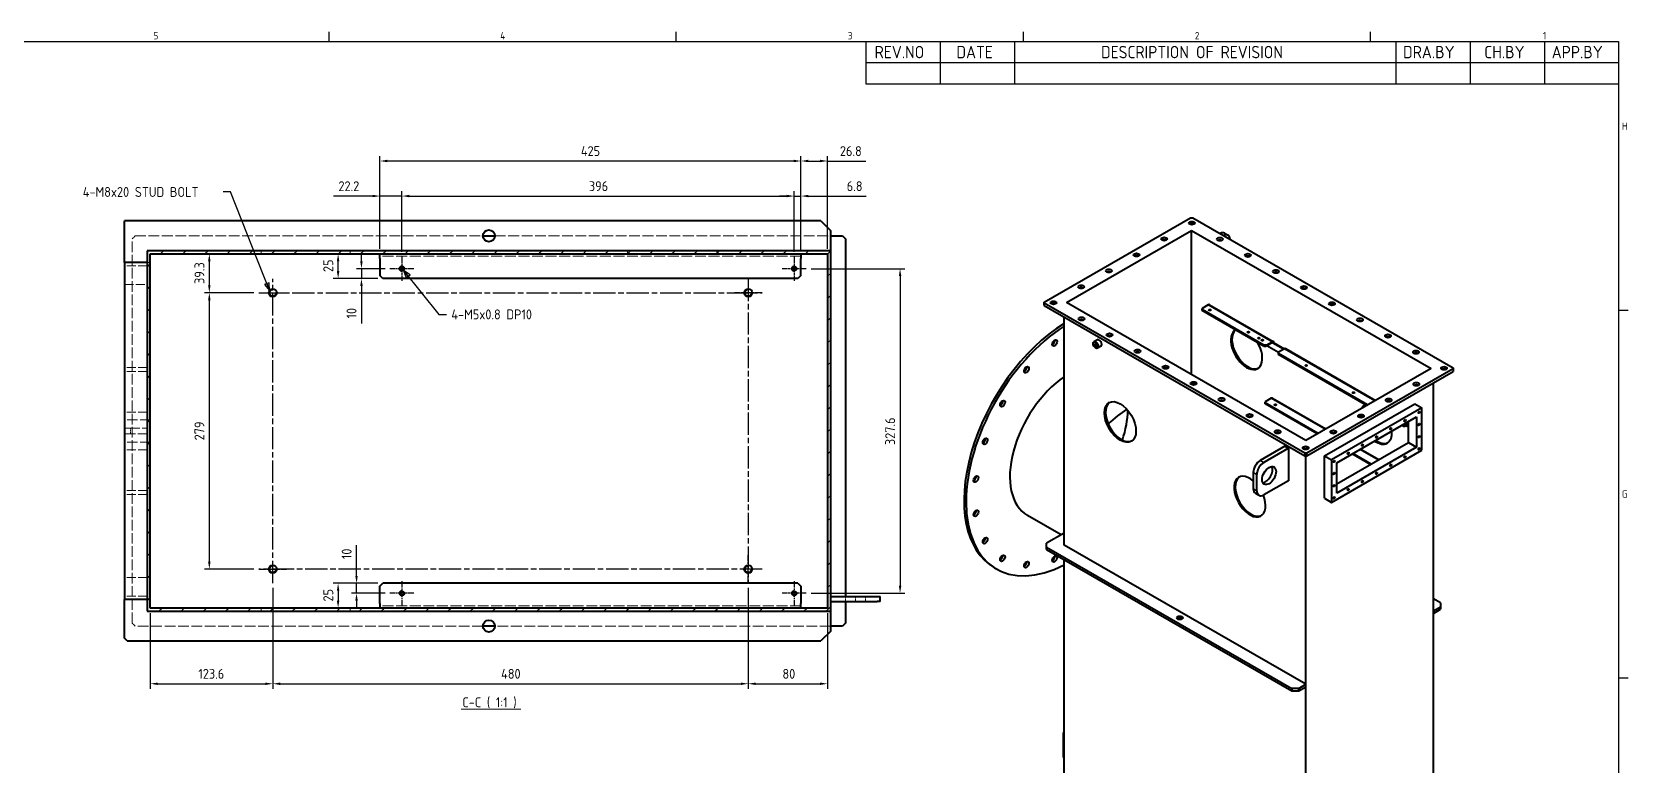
# Model space of a CAD drawing. Header units: millimetres. Extents: x 0 to 4205, y 0 to 2970.
# Drawn here: x 2503 to 4115, y 2139 to 2880 of the extents above; entities that cross this region are included whole.
import ezdxf

# ---------------------------------------------------------------- set-up
doc = ezdxf.new("R2010")
doc.units = ezdxf.units.MM
doc.header["$LTSCALE"] = 5
doc.linetypes.add('CHAIN', pattern=[0.3543, 0.2362, -0.0295, 0.0591, -0.0295])
doc.linetypes.add('DASHED', pattern=[0.2067, 0.1654, -0.0413])
doc.layers.get('0').update_dxf_attribs({"color": 3, "lineweight": 25})
for name, color, linetype, lineweight in [('가려진 것(ISO)', 2, 'DASHED', 18), ('가시적인 것(ISO)', 3, 'Continuous', 40), ('가시적인 좁은 것(ISO)', 3, 'Continuous', 35), ('경계(ISO)', 7, 'Continuous', 25), ('기호(ISO)', 5, 'Continuous', 25), ('중심 표식(ISO)', 1, 'Continuous', 25), ('중심선(ISO)', 1, 'Continuous', 25), ('치수(ISO)', 2, 'Continuous', 25), ('해치(ISO)', 7, 'Continuous', 18)]:
    doc.layers.add(name, color=color, linetype=linetype, lineweight=lineweight)
doc.styles.add('ISO Proportiona M2B', font='isocp.shx')
doc.styles.add('문자 텍스트_PSTEK_POSCO', font='isocp.shx')
doc.styles.add('치수 텍스트_PSTEK_POSCO', font='isocp.shx')
doc.styles.add('텍스트 스타일520', font='isocp.shx')
doc.dimstyles.new('치수_PSTEK_POSCO', dxfattribs={"dimscale": 5, "dimtxt": 2, "dimasz": 1.5, "dimexe": 1, "dimexo": 1, "dimgap": 1, "dimtad": 1, "dimrnd": 1e-08, "dimdsep": 46, "dimtxsty": '치수 텍스트_PSTEK_POSCO', "dimcen": 0.09, "dimdle": 10, "dimclrd": 7, "dimclre": 7, "dimclrt": 2, "dimadec": 1, "dimazin": 2, "dimtfac": 1, "dimtmove": 0, "dimatfit": 3, "dimldrblk": 'Filled-2', "dimfxl": 0, "dimtolj": 1, "dimlwd": -1, "dimlwe": -1, "dimarcsym": 0})
doc.dimstyles.new('치수_PSTEK_POSCO$7', dxfattribs={"dimscale": 5, "dimtxt": 2, "dimasz": 1.5, "dimexe": 1, "dimexo": 1, "dimgap": 1, "dimtad": 1, "dimrnd": 1e-08, "dimdsep": 46, "dimtxsty": '치수 텍스트_PSTEK_POSCO', "dimcen": 0.09, "dimdle": 10, "dimclrd": 7, "dimclre": 7, "dimclrt": 2, "dimadec": 1, "dimazin": 2, "dimtfac": 1, "dimtmove": 0, "dimatfit": 3, "dimldrblk": 'Filled-2', "dimfxl": 0, "dimtolj": 1, "dimlwd": -1, "dimlwe": -1, "dimarcsym": 0})

# ---------------------------------------------------------------- blocks, each defined once
blk = doc.blocks.new('경계 Default Border')
at = {"layer": '경계(ISO)'}
for p, q in [((560.67, 574), (560.67, 575.9)), ((630.75, 574), (630.75, 575.9)), ((700.83, 574), (700.83, 575.9)), ((770.92, 574), (770.92, 575.9)), ((821, 519.75), (822.9, 519.75)), ((821, 445.5), (822.9, 445.5))]:
    blk.add_line(p, q, dxfattribs=at)
at = {"layer": '경계(ISO)', "flags": 128}
blk.add_lwpolyline([(20, 20), (20, 574), (821, 574), (821, 20), (20, 20)], dxfattribs=at)
at = {"layer": '경계(ISO)', "color": 2, "char_height": 1.5, "attachment_point": 7, "style": '문자 텍스트_PSTEK_POSCO'}
for s, insert in [('5', (525.2, 574.39)), ('4', (595.2, 574.4)), ('3', (665.38, 574.39)), ('2', (735.44, 574.39)), ('1', (805.7, 574.4)), ('H', (821.64, 556.12)), ('G', (821.64, 481.86))]:
    blk.add_mtext(s, dxfattribs=dict(at, insert=insert))
blk = doc.blocks.new('리비전 내역')
at = {"layer": '기호(ISO)'}
for p, q in [((669, 574), (821, 574)), ((669, 574), (669, 569.72)), ((684, 574), (684, 569.72)), ((699, 574), (699, 569.72)), ((776, 574), (776, 569.72)), ((791, 574), (791, 569.72)), ((806, 574), (806, 569.72)), ((821, 574), (821, 569.72)), ((669, 569.72), (821, 569.72)), ((669, 569.72), (669, 565.44)), ((684, 569.72), (684, 565.44)), ((699, 569.72), (699, 565.44)), ((776, 569.72), (776, 565.44)), ((791, 569.72), (791, 565.44)), ((806, 569.72), (806, 565.44)), ((821, 569.72), (821, 565.44)), ((669, 565.44), (821, 565.44))]:
    blk.add_line(p, q, dxfattribs=at)
at = {"layer": '기호(ISO)', "color": 2, "char_height": 2.5, "attachment_point": 7, "style": 'ISO Proportiona M2B'}
for s, insert in [('REV.NO', (670.79, 570.58)), ('DATE', (687.31, 570.58)), ('DESCRIPTION OF REVISION', (716.51, 570.58)), ('DRA.BY', (777.48, 570.58)), ('CH.BY', (793.86, 570.58)), ('APP.BY', (807.48, 570.58))]:
    blk.add_mtext(s, dxfattribs=dict(at, insert=insert))
blk = doc.blocks.new('*D69')
at = {"layer": 'Defpoints', "color": 0, "transparency": 16777216}
for p in [(2682.4, 2616.2), (2732.4, 2616.2), (2732.4, 2337.2)]:
    blk.add_point(p, dxfattribs=at)
at = {"layer": '치수(ISO)', "color": 7, "transparency": 16777216}
for p, q in [((2727.4, 2616.2), (2677.4, 2616.2)), ((2682.4, 2344.7), (2682.4, 2608.7)), ((2727.4, 2337.2), (2677.4, 2337.2))]:
    blk.add_line(p, q, dxfattribs=at)
for points in [[(2681.1, 2608.7), (2683.6, 2608.7), (2682.4, 2616.2)], [(2681.1, 2344.7), (2683.6, 2344.7), (2682.4, 2337.2)]]:
    blk.add_solid(points, dxfattribs=at)
at = {"layer": '치수(ISO)', "color": 2, "transparency": 16777216, "insert": (2672.4, 2467.2), "char_height": 10, "attachment_point": 4, "rotation": 90, "style": '치수 텍스트_PSTEK_POSCO'}
blk.add_mtext('\\A1;279', dxfattribs=at)
blk = doc.blocks.new('Filled-2')
at = {"color": 0}
for p, q in [((0, 0), (-1, 0.33)), ((-1, 0.33), (-1, -0.33)), ((-1, 0), (0, 0)), ((-1, -0.33), (0, 0))]:
    blk.add_line(p, q, dxfattribs=at)
at = {"color": 0, "flags": 128}
blk.add_lwpolyline([(-1, -0.33), (0, 0), (-1, 0.33), (-1, -0.33)], dxfattribs=at)
at = {"color": 0}
blk.add_solid([(-1, -0.33), (0, 0), (-1, 0.33), (-1, -0.33)], dxfattribs=at)
blk = doc.blocks.new('*D70')
at = {"layer": 'Defpoints', "color": 0, "transparency": 16777216}
for p in [(2622.8, 2655.5), (2682.4, 2655.5), (2732.4, 2616.2)]:
    blk.add_point(p, dxfattribs=at)
at = {"layer": '치수(ISO)', "color": 7, "transparency": 16777216}
for p, q in [((2682.4, 2623.7), (2682.4, 2648)), ((2727.4, 2616.2), (2677.4, 2616.2))]:
    blk.add_line(p, q, dxfattribs=at)
for points in [[(2681.1, 2648), (2683.6, 2648), (2682.4, 2655.5)], [(2681.1, 2623.7), (2683.6, 2623.7), (2682.4, 2616.2)]]:
    blk.add_solid(points, dxfattribs=at)
at = {"layer": '치수(ISO)', "color": 2, "transparency": 16777216, "insert": (2672.4, 2625.1), "char_height": 10, "attachment_point": 4, "rotation": 90, "style": '치수 텍스트_PSTEK_POSCO'}
blk.add_mtext('\\A1;39.3', dxfattribs=at)
blk = doc.blocks.new('*D71')
at = {"layer": 'Defpoints', "color": 0, "transparency": 16777216}
for p in [(2746.4, 2323.2), (2622.8, 2297.9), (2746.4, 2221.5)]:
    blk.add_point(p, dxfattribs=at)
at = {"layer": '치수(ISO)', "color": 7, "transparency": 16777216}
for p, q in [((2746.4, 2318.2), (2746.4, 2216.5)), ((2622.8, 2292.9), (2622.8, 2216.5)), ((2630.3, 2221.5), (2738.9, 2221.5))]:
    blk.add_line(p, q, dxfattribs=at)
for points in [[(2630.3, 2222.7), (2630.3, 2220.2), (2622.8, 2221.5)], [(2738.9, 2222.7), (2738.9, 2220.2), (2746.4, 2221.5)]]:
    blk.add_solid(points, dxfattribs=at)
at = {"layer": '치수(ISO)', "color": 2, "transparency": 16777216, "insert": (2671.3, 2231.5), "char_height": 10, "attachment_point": 4, "style": '치수 텍스트_PSTEK_POSCO'}
blk.add_mtext('\\A1;123.6', dxfattribs=at)
blk = doc.blocks.new('*D72')
at = {"layer": 'Defpoints', "color": 0, "transparency": 16777216}
for p in [(2746.4, 2323.2), (3226.4, 2323.2), (3226.4, 2221.5)]:
    blk.add_point(p, dxfattribs=at)
at = {"layer": '치수(ISO)', "color": 7, "transparency": 16777216}
for p, q in [((2746.4, 2318.2), (2746.4, 2216.5)), ((3226.4, 2318.2), (3226.4, 2216.5)), ((2753.9, 2221.5), (3218.9, 2221.5))]:
    blk.add_line(p, q, dxfattribs=at)
for points in [[(2753.9, 2222.7), (2753.9, 2220.2), (2746.4, 2221.5)], [(3218.9, 2222.7), (3218.9, 2220.2), (3226.4, 2221.5)]]:
    blk.add_solid(points, dxfattribs=at)
at = {"layer": '치수(ISO)', "color": 2, "transparency": 16777216, "insert": (2976.9, 2231.5), "char_height": 10, "attachment_point": 4, "style": '치수 텍스트_PSTEK_POSCO'}
blk.add_mtext('\\A1;480', dxfattribs=at)
blk = doc.blocks.new('*D73')
at = {"layer": 'Defpoints', "color": 0, "transparency": 16777216}
for p in [(3226.4, 2323.2), (3306.4, 2297.9), (3306.4, 2221.5)]:
    blk.add_point(p, dxfattribs=at)
at = {"layer": '치수(ISO)', "color": 7, "transparency": 16777216}
for p, q in [((3226.4, 2318.2), (3226.4, 2216.5)), ((3306.4, 2292.9), (3306.4, 2216.5)), ((3233.9, 2221.5), (3298.9, 2221.5))]:
    blk.add_line(p, q, dxfattribs=at)
for points in [[(3233.9, 2222.7), (3233.9, 2220.2), (3226.4, 2221.5)], [(3298.9, 2222.7), (3298.9, 2220.2), (3306.4, 2221.5)]]:
    blk.add_solid(points, dxfattribs=at)
at = {"layer": '치수(ISO)', "color": 2, "transparency": 16777216, "insert": (3260.9, 2231.5), "char_height": 10, "attachment_point": 4, "style": '치수 텍스트_PSTEK_POSCO'}
blk.add_mtext('\\A1;80', dxfattribs=at)
blk = doc.blocks.new('*D87')
at = {"layer": 'Defpoints', "color": 0, "transparency": 16777216}
for p in [(3272.8, 2713.8), (2876.8, 2652.5), (3272.8, 2652.5)]:
    blk.add_point(p, dxfattribs=at)
at = {"layer": '치수(ISO)', "color": 7, "transparency": 16777216}
for p, q in [((2876.8, 2657.5), (2876.8, 2718.8)), ((2884.3, 2713.8), (3265.3, 2713.8)), ((3272.8, 2657.5), (3272.8, 2718.8))]:
    blk.add_line(p, q, dxfattribs=at)
for points in [[(2884.3, 2715.1), (2884.3, 2712.6), (2876.8, 2713.8)], [(3265.3, 2715.1), (3265.3, 2712.6), (3272.8, 2713.8)]]:
    blk.add_solid(points, dxfattribs=at)
at = {"layer": '치수(ISO)', "color": 2, "transparency": 16777216, "insert": (3065.5, 2723.8), "char_height": 10, "attachment_point": 4, "style": '치수 텍스트_PSTEK_POSCO'}
blk.add_mtext('\\A1;396', dxfattribs=at)
blk = doc.blocks.new('*D88')
at = {"layer": 'Defpoints', "color": 0, "transparency": 16777216}
for p in [(3279.6, 2713.8), (3272.8, 2652.5), (3279.6, 2653.2)]:
    blk.add_point(p, dxfattribs=at)
at = {"layer": '치수(ISO)', "color": 7, "transparency": 16777216}
for p, q in [((3265.3, 2713.8), (3257.8, 2713.8)), ((3272.8, 2657.5), (3272.8, 2718.8)), ((3272.8, 2713.8), (3279.6, 2713.8)), ((3279.6, 2658.2), (3279.6, 2718.8)), ((3287.1, 2713.8), (3345.4, 2713.8))]:
    blk.add_line(p, q, dxfattribs=at)
for points in [[(3265.3, 2715.1), (3265.3, 2712.6), (3272.8, 2713.8)], [(3287.1, 2715.1), (3287.1, 2712.6), (3279.6, 2713.8)]]:
    blk.add_solid(points, dxfattribs=at)
at = {"layer": '치수(ISO)', "color": 2, "transparency": 16777216, "insert": (3325.8, 2723.8), "char_height": 10, "attachment_point": 4, "style": '치수 텍스트_PSTEK_POSCO'}
blk.add_mtext('\\A1;6.8', dxfattribs=at)
blk = doc.blocks.new('*D89')
at = {"layer": 'Defpoints', "color": 0, "transparency": 16777216}
for p in [(2854.6, 2749.2), (2854.6, 2655.5), (3279.6, 2655.5)]:
    blk.add_point(p, dxfattribs=at)
at = {"layer": '치수(ISO)', "color": 7, "transparency": 16777216}
for p, q in [((2854.6, 2660.5), (2854.6, 2754.2)), ((3272.1, 2749.2), (2862.1, 2749.2)), ((3279.6, 2660.5), (3279.6, 2754.2))]:
    blk.add_line(p, q, dxfattribs=at)
for points in [[(2862.1, 2750.5), (2862.1, 2748), (2854.6, 2749.2)], [(3272.1, 2750.5), (3272.1, 2748), (3279.6, 2749.2)]]:
    blk.add_solid(points, dxfattribs=at)
at = {"layer": '치수(ISO)', "color": 2, "transparency": 16777216, "insert": (3057.4, 2759.2), "char_height": 10, "attachment_point": 4, "style": '치수 텍스트_PSTEK_POSCO'}
blk.add_mtext('\\A1;425', dxfattribs=at)
blk = doc.blocks.new('*D90')
at = {"layer": 'Defpoints', "color": 0, "transparency": 16777216}
for p in [(3306.4, 2749.2), (3279.6, 2655.5), (3306.4, 2655.5)]:
    blk.add_point(p, dxfattribs=at)
at = {"layer": '치수(ISO)', "color": 7, "transparency": 16777216}
for p, q in [((3279.6, 2660.5), (3279.6, 2754.2)), ((3287.1, 2749.2), (3298.9, 2749.2)), ((3306.4, 2660.5), (3306.4, 2754.2)), ((3306.4, 2749.2), (3345.1, 2749.2))]:
    blk.add_line(p, q, dxfattribs=at)
for points in [[(3287.1, 2750.5), (3287.1, 2748), (3279.6, 2749.2)], [(3298.9, 2750.5), (3298.9, 2748), (3306.4, 2749.2)]]:
    blk.add_solid(points, dxfattribs=at)
at = {"layer": '치수(ISO)', "color": 2, "transparency": 16777216, "insert": (3318.9, 2759.2), "char_height": 10, "attachment_point": 4, "style": '치수 텍스트_PSTEK_POSCO'}
blk.add_mtext('\\A1;26.8', dxfattribs=at)
blk = doc.blocks.new('*D91')
at = {"layer": 'Defpoints', "color": 0, "transparency": 16777216}
for p in [(2812.4, 2655.5), (2812.4, 2655.5), (2857.6, 2630.5)]:
    blk.add_point(p, dxfattribs=at)
at = {"layer": '치수(ISO)', "color": 7, "transparency": 16777216}
for p, q in [((2812.4, 2638), (2812.4, 2648)), ((2852.6, 2630.5), (2807.4, 2630.5))]:
    blk.add_line(p, q, dxfattribs=at)
for points in [[(2811.1, 2648), (2813.6, 2648), (2812.4, 2655.5)], [(2811.1, 2638), (2813.6, 2638), (2812.4, 2630.5)]]:
    blk.add_solid(points, dxfattribs=at)
at = {"layer": '치수(ISO)', "color": 2, "transparency": 16777216, "insert": (2802.4, 2637.1), "char_height": 10, "attachment_point": 4, "rotation": 90, "style": '치수 텍스트_PSTEK_POSCO'}
blk.add_mtext('\\A1;25', dxfattribs=at)
blk = doc.blocks.new('*D92')
at = {"layer": 'Defpoints', "color": 0, "transparency": 16777216}
for p in [(2857.6, 2322.9), (2812.4, 2297.9), (2837.2, 2297.9)]:
    blk.add_point(p, dxfattribs=at)
at = {"layer": '치수(ISO)', "color": 7, "transparency": 16777216}
for p, q in [((2852.6, 2322.9), (2807.4, 2322.9)), ((2812.4, 2315.4), (2812.4, 2305.4))]:
    blk.add_line(p, q, dxfattribs=at)
for points in [[(2811.1, 2315.4), (2813.6, 2315.4), (2812.4, 2322.9)], [(2811.1, 2305.4), (2813.6, 2305.4), (2812.4, 2297.9)]]:
    blk.add_solid(points, dxfattribs=at)
at = {"layer": '치수(ISO)', "color": 2, "transparency": 16777216, "insert": (2802.4, 2304.5), "char_height": 10, "attachment_point": 4, "rotation": 90, "style": '치수 텍스트_PSTEK_POSCO'}
blk.add_mtext('\\A1;25', dxfattribs=at)
blk = doc.blocks.new('*D93')
at = {"layer": 'Defpoints', "color": 0, "transparency": 16777216}
for p in [(3284.9, 2640.5), (3284.9, 2312.9), (3379.6, 2312.9)]:
    blk.add_point(p, dxfattribs=at)
at = {"layer": '치수(ISO)', "color": 7, "transparency": 16777216}
for p, q in [((3289.9, 2640.5), (3384.6, 2640.5)), ((3379.6, 2633), (3379.6, 2320.4)), ((3289.9, 2312.9), (3384.6, 2312.9))]:
    blk.add_line(p, q, dxfattribs=at)
for points in [[(3378.4, 2633), (3380.9, 2633), (3379.6, 2640.5)], [(3378.4, 2320.4), (3380.9, 2320.4), (3379.6, 2312.9)]]:
    blk.add_solid(points, dxfattribs=at)
at = {"layer": '치수(ISO)', "color": 2, "transparency": 16777216, "insert": (3369.6, 2462.4), "char_height": 10, "attachment_point": 4, "rotation": 90, "style": '치수 텍스트_PSTEK_POSCO'}
blk.add_mtext('\\A1;327.6', dxfattribs=at)
blk = doc.blocks.new('*D94')
at = {"layer": 'Defpoints', "color": 0, "transparency": 16777216}
for p in [(2835.9, 2630.5), (2857.6, 2630.5), (2864.7, 2640.5)]:
    blk.add_point(p, dxfattribs=at)
at = {"layer": '치수(ISO)', "color": 7, "transparency": 16777216}
for p, q in [((2835.9, 2648), (2835.9, 2655.5)), ((2859.7, 2640.5), (2830.9, 2640.5)), ((2852.6, 2630.5), (2830.9, 2630.5)), ((2835.9, 2640.5), (2835.9, 2630.5)), ((2835.9, 2623), (2835.9, 2585.2))]:
    blk.add_line(p, q, dxfattribs=at)
for points in [[(2834.7, 2648), (2837.2, 2648), (2835.9, 2640.5)], [(2834.7, 2623), (2837.2, 2623), (2835.9, 2630.5)]]:
    blk.add_solid(points, dxfattribs=at)
at = {"layer": '치수(ISO)', "color": 2, "transparency": 16777216, "insert": (2825.9, 2590.2), "char_height": 10, "attachment_point": 4, "rotation": 90, "style": '치수 텍스트_PSTEK_POSCO'}
blk.add_mtext('\\A1;10', dxfattribs=at)
blk = doc.blocks.new('*D95')
at = {"layer": 'Defpoints', "color": 0, "transparency": 16777216}
for p in [(2831, 2322.9), (2857.6, 2322.9), (2864.7, 2312.9)]:
    blk.add_point(p, dxfattribs=at)
at = {"layer": '치수(ISO)', "color": 7, "transparency": 16777216}
for p, q in [((2831, 2330.4), (2831, 2361.3)), ((2852.6, 2322.9), (2826, 2322.9)), ((2831, 2312.9), (2831, 2322.9)), ((2859.7, 2312.9), (2826, 2312.9)), ((2831, 2305.4), (2831, 2297.9))]:
    blk.add_line(p, q, dxfattribs=at)
for points in [[(2829.7, 2330.4), (2832.2, 2330.4), (2831, 2322.9)], [(2829.7, 2305.4), (2832.2, 2305.4), (2831, 2312.9)]]:
    blk.add_solid(points, dxfattribs=at)
at = {"layer": '치수(ISO)', "color": 2, "transparency": 16777216, "insert": (2821, 2347.3), "char_height": 10, "attachment_point": 4, "rotation": 90, "style": '치수 텍스트_PSTEK_POSCO'}
blk.add_mtext('\\A1;10', dxfattribs=at)
blk = doc.blocks.new('*D195')
at = {"layer": 'Defpoints', "color": 0, "transparency": 16777216}
for p in [(2876.8, 2713.8), (2854.6, 2655.5), (2876.8, 2652.5)]:
    blk.add_point(p, dxfattribs=at)
at = {"layer": '치수(ISO)', "color": 7, "transparency": 16777216}
for p, q in [((2847.1, 2713.8), (2807.7, 2713.8)), ((2854.6, 2660.5), (2854.6, 2718.8)), ((2876.8, 2713.8), (2854.6, 2713.8)), ((2876.8, 2657.5), (2876.8, 2718.8)), ((2884.3, 2713.8), (2891.8, 2713.8))]:
    blk.add_line(p, q, dxfattribs=at)
for points in [[(2847.1, 2715.1), (2847.1, 2712.6), (2854.6, 2713.8)], [(2884.3, 2715.1), (2884.3, 2712.6), (2876.8, 2713.8)]]:
    blk.add_solid(points, dxfattribs=at)
at = {"layer": '치수(ISO)', "color": 2, "transparency": 16777216, "insert": (2812.7, 2723.8), "char_height": 10, "attachment_point": 4, "style": '치수 텍스트_PSTEK_POSCO'}
blk.add_mtext('\\A1;22.2', dxfattribs=at)

msp = doc.modelspace()

# ---------------------------------------------------------------- hatches: boundary and pattern name
at = {"layer": '해치(ISO)'}
h = msp.add_hatch(dxfattribs=at)
h.set_pattern_fill('ANSI31', color=256, scale=127, style=0)
h.set_pattern_definition([(45, (0, 0), (-11.22532, 11.22532), [])])
h.paths.add_polyline_path([(3309.5903, 2294.6628), (3309.5903, 2658.6628), (2619.5903, 2658.6628), (2619.5903, 2294.6628)])
h.paths.add_polyline_path([(3306.3903, 2297.8628), (2622.7903, 2297.8628), (2622.7903, 2655.4628), (3306.3903, 2655.4628)], flags=0)

# ---------------------------------------------------------------- linework, layer by layer
at = {"layer": '가려진 것(ISO)', "ltscale": 1.616089}
for p, q in [((2604.5903, 2670.6628), (2607.5903, 2673.6628)), ((2607.5903, 2279.6628), (2604.5903, 2282.6628))]:
    msp.add_line(p, q, dxfattribs=at)
at = {"layer": '가려진 것(ISO)', "ltscale": 12.945632}
msp.add_line((2604.5903, 2282.6628), (2604.5903, 2670.6628), dxfattribs=at)
at = {"layer": '가려진 것(ISO)', "ltscale": 13.062409}
for p, q in [((2607.5903, 2673.6628), (2958.5903, 2673.6628)), ((2958.5903, 2279.6628), (2607.5903, 2279.6628))]:
    msp.add_line(p, q, dxfattribs=at)
at = {"layer": '가려진 것(ISO)', "ltscale": 1.218906}
for p, q in [((2734.5903, 2658.6628), (2734.5903, 2655.4628)), ((2824.5903, 2658.6628), (2824.5903, 2655.4628)), ((3104.5903, 2658.6628), (3104.5903, 2655.4628)), ((3194.5903, 2658.6628), (3194.5903, 2655.4628)), ((2619.5903, 2646.6628), (2622.7903, 2646.6628)), ((2619.5903, 2306.6628), (2622.7903, 2306.6628)), ((2734.5903, 2297.8628), (2734.5903, 2294.6628)), ((2824.5903, 2297.8628), (2824.5903, 2294.6628)), ((3104.5903, 2297.8628), (3104.5903, 2294.6628)), ((3194.5903, 2297.8628), (3194.5903, 2294.6628))]:
    msp.add_line(p, q, dxfattribs=at)
at = {"layer": '가려진 것(ISO)', "ltscale": 13.120464}
for p, q in [((2970.5903, 2673.6628), (3309.5903, 2673.6628)), ((3309.5903, 2279.6628), (2970.5903, 2279.6628))]:
    msp.add_line(p, q, dxfattribs=at)
at = {"layer": '가려진 것(ISO)', "ltscale": 11.02}
for p, q in [((2619.5903, 2643.4628), (2596.812, 2643.4628)), ((2596.812, 2624.6628), (2619.5903, 2624.6628)), ((2619.5903, 2540.6628), (2596.812, 2540.6628)), ((2619.5903, 2536.6628), (2596.812, 2536.6628)), ((2619.5903, 2495.6628), (2596.812, 2495.6628)), ((2619.5903, 2457.6628), (2596.812, 2457.6628)), ((2619.5903, 2416.6628), (2596.812, 2416.6628)), ((2619.5903, 2412.6628), (2596.812, 2412.6628)), ((2619.5903, 2328.6628), (2596.812, 2328.6628)), ((2619.5903, 2309.8628), (2596.812, 2309.8628))]:
    msp.add_line(p, q, dxfattribs=at)
at = {"layer": '가려진 것(ISO)', "ltscale": 13.26529}
for p, q in [((3279.5903, 2653.1628), (2854.5903, 2653.1628)), ((3279.5903, 2300.1628), (2854.5903, 2300.1628))]:
    msp.add_line(p, q, dxfattribs=at)
at = {"layer": '가려진 것(ISO)', "ltscale": 12.568138}
for p, q in [((2622.7903, 2487.9783), (2596.812, 2487.9783)), ((2622.7903, 2465.3473), (2596.812, 2465.3473))]:
    msp.add_line(p, q, dxfattribs=at)
at = {"layer": '가려진 것(ISO)', "ltscale": 2.2672}
for p, q in [((2602.7639, 2479.6628), (2596.812, 2479.6628)), ((2596.812, 2473.6628), (2602.7639, 2473.6628))]:
    msp.add_line(p, q, dxfattribs=at)
at = {"layer": '가려진 것(ISO)', "ltscale": 11.512446}
for p, q in [((2602.7639, 2479.6628), (2619.5903, 2479.6628)), ((2619.5903, 2473.6628), (2602.7639, 2473.6628))]:
    msp.add_line(p, q, dxfattribs=at)
at = {"layer": '가려진 것(ISO)', "ltscale": 1.904597}
for p, q in [((3324.5903, 2309.6628), (3324.5903, 2304.6628)), ((3334.5903, 2309.6628), (3334.5903, 2304.6628)), ((3344.5903, 2309.6628), (3344.5903, 2304.6628))]:
    msp.add_line(p, q, dxfattribs=at)
at = {"layer": '가려진 것(ISO)', "ltscale": 2.285773}
msp.add_arc((2432.7903, 2476.6628), 170, 358.9888455, 1.0111545, dxfattribs=at)
at = {"layer": '가시적인 것(ISO)'}
for p, q in [((3525.1261, 2606.8525), (3672.9114, 2691.9564)), ((3672.9114, 2691.9564), (3675.0327, 2691.9564)), ((3675.0327, 2691.9564), (3938.0764, 2540.4796)), ((2596.812, 2646.6628), (2596.812, 2688.6628)), ((3299.5903, 2688.6628), (2596.812, 2688.6628)), ((3299.5903, 2688.6628), (3309.5903, 2678.6628)), ((3309.5903, 2658.6628), (3309.5903, 2678.6628)), ((3547.5414, 2606.2417), (3673.972, 2679.0483)), ((3673.972, 2533.4351), (3673.972, 2679.0483)), ((3673.972, 2679.0483), (3915.6611, 2539.8688)), ((3707.2466, 2676.2978), (3710.7822, 2674.2618)), ((3309.5903, 2658.6628), (2619.5903, 2658.6628)), ((2619.5903, 2658.6628), (2619.5903, 2294.6628)), ((2958.5903, 2673.6628), (2970.5903, 2673.6628)), ((3309.5903, 2673.6628), (3321.5903, 2673.6628)), ((3309.5903, 2294.6628), (3309.5903, 2658.6628)), ((3321.5903, 2673.6628), (3324.5903, 2670.6628)), ((3324.5903, 2670.6628), (3324.5903, 2309.6628)), ((2596.812, 2646.6628), (2596.812, 2306.6628)), ((2619.5903, 2646.6628), (2596.812, 2646.6628)), ((2622.7903, 2297.8628), (2622.7903, 2655.4628)), ((2622.7903, 2655.4628), (3306.3903, 2655.4628)), ((2854.5903, 2650.8628), (2854.5903, 2655.4628)), ((2854.5903, 2650.8628), (2854.5903, 2633.4628)), ((3279.5903, 2655.4628), (3279.5903, 2650.8628)), ((3279.5903, 2633.4628), (3279.5903, 2650.8628)), ((3306.3903, 2655.4628), (3306.3903, 2297.8628)), ((2857.5903, 2630.4628), (2854.5903, 2633.4628)), ((3276.5903, 2630.4628), (2857.5903, 2630.4628)), ((3279.5903, 2633.4628), (3276.5903, 2630.4628)), ((3525.1261, 2605.6309), (3525.1261, 2606.8525)), ((3525.1261, 2603.1783), (3525.1261, 2605.6309)), ((3788.1698, 2454.1541), (3525.1261, 2605.6309)), ((3525.1261, 2603.1783), (3788.1698, 2451.7014)), ((3789.2305, 2467.0622), (3547.5414, 2606.2417)), ((3690.6598, 2604.0011), (3684.5079, 2600.4585)), ((3684.5079, 2599.2369), (3684.5079, 2600.4585)), ((3684.5079, 2598.2967), (3684.5079, 2599.2369)), ((3746.9808, 2563.2611), (3684.5079, 2599.2369)), ((3746.9808, 2562.321), (3684.5079, 2598.2967)), ((3691.8075, 2604.1139), (3756.4017, 2566.9165)), ((3545.2786, 2361.3863), (3545.2786, 2591.5732)), ((3578.7626, 2568.6929), (3575.227, 2566.6569)), ((3582.5053, 2562.1935), (3578.9698, 2560.1576)), ((3749.1021, 2563.2611), (3746.9808, 2563.2611)), ((3746.9808, 2563.2611), (3746.9808, 2562.321)), ((3746.9808, 2562.321), (3749.1021, 2562.321)), ((3749.1021, 2563.2611), (3755.254, 2566.8037)), ((3755.254, 2565.8636), (3749.1021, 2562.321)), ((3749.1021, 2562.321), (3749.1021, 2563.2611)), ((3761.4765, 2555.9815), (3749.785, 2562.7142)), ((3756.0671, 2565.2282), (3756.8803, 2565.6964)), ((3756.0671, 2565.2282), (3756.0671, 2565.3917)), ((3766.6669, 2559.1242), (3756.0671, 2565.2282)), ((3756.8803, 2565.8599), (3756.8803, 2565.6964)), ((3756.8803, 2565.6964), (3767.4801, 2559.5924)), ((3767.6283, 2559.6778), (3761.4765, 2556.1352)), ((3761.4765, 2554.9136), (3761.4765, 2556.1352)), ((3761.4765, 2553.9734), (3761.4765, 2554.9136)), ((3851.6317, 2502.9967), (3761.4765, 2554.9136)), ((3850.8154, 2502.5266), (3761.4765, 2553.9734)), ((3768.7761, 2559.7906), (3859.516, 2507.537)), ((3915.6611, 2539.8688), (3789.2305, 2467.0622)), ((3938.0764, 2539.258), (3790.2911, 2454.1541)), ((3790.2911, 2451.7014), (3938.0764, 2536.8054)), ((3938.0764, 2540.4796), (3938.0764, 2539.258)), ((3938.0764, 2539.258), (3938.0764, 2536.8054)), ((3917.9239, 2028.6974), (3917.9239, 2525.2003)), ((3754.2994, 2509.7164), (3748.1476, 2506.1738)), ((3748.1476, 2504.9522), (3748.1476, 2506.1738)), ((3748.1476, 2504.012), (3748.1476, 2504.9522)), ((3801.5875, 2474.1782), (3748.1476, 2504.9522)), ((3800.7712, 2473.7081), (3748.1476, 2504.012)), ((3755.4472, 2509.8292), (3809.4718, 2478.7184)), ((3807.9688, 2451.6147), (3899.1856, 2504.1429)), ((3906.2566, 2500.071), (3815.0399, 2447.5427)), ((3899.1856, 2504.1429), (3906.2566, 2500.071)), ((3906.2566, 2457.1497), (3906.2566, 2500.071)), ((3820.3432, 2444.4651), (3900.9533, 2490.8854)), ((3887.4476, 2481.4315), (3885.992, 2482.2697)), ((3887.4476, 2482.3717), (3886.8083, 2482.7398)), ((3889.5689, 2482.3717), (3887.4476, 2482.3717)), ((3887.4476, 2482.3717), (3887.4476, 2481.4315)), ((3887.4476, 2481.4315), (3889.5689, 2481.4315)), ((3889.5689, 2482.3717), (3892.7509, 2484.2041)), ((3892.7509, 2483.2639), (3889.5689, 2481.4315)), ((3889.5689, 2481.4315), (3889.5689, 2482.3717)), ((3892.7509, 2480.3856), (3890.2518, 2481.8248)), ((3892.7509, 2464.9508), (3892.7509, 2486.1619)), ((3900.9533, 2490.8854), (3900.9533, 2460.2274)), ((3768.0173, 2461.2153), (3743.2685, 2446.9635)), ((3771.5528, 2459.1793), (3746.804, 2444.9275)), ((3768.0173, 2461.2153), (3771.5528, 2459.1793)), ((3771.5528, 2459.1793), (3771.5528, 2426.4775)), ((3790.2911, 2454.1541), (3788.1698, 2454.1541)), ((3788.1698, 2454.1541), (3788.1698, 2451.7014)), ((3788.1698, 2451.7014), (3790.2911, 2451.7014)), ((3789.2305, 2457.8248), (3789.2305, 2458.8214)), ((3789.2305, 1954.5878), (3789.2305, 2451.7014)), ((3790.2911, 2451.7014), (3790.2911, 2454.1541)), ((3807.9688, 2451.6147), (3815.0399, 2447.5427)), ((3807.9688, 2408.6934), (3807.9688, 2451.6147)), ((3815.0399, 2404.6215), (3906.2566, 2457.1497)), ((3820.3432, 2423.254), (3892.7509, 2464.9508)), ((3900.9533, 2460.2274), (3820.3432, 2413.8071)), ((3854.3646, 2442.8457), (3835.9478, 2453.4512)), ((3855.181, 2443.3158), (3836.7641, 2453.9213)), ((3844.6484, 2458.4616), (3863.0653, 2447.856)), ((3892.7509, 2464.9508), (3900.9533, 2460.2274)), ((3736.1974, 2434.716), (3736.1974, 2418.3651)), ((3815.0399, 2447.5427), (3815.0399, 2404.6215)), ((3820.3432, 2413.8071), (3820.3432, 2444.4651)), ((3739.733, 2416.3291), (3739.733, 2432.6801)), ((3771.5528, 2426.4775), (3746.804, 2412.2256)), ((3738.2782, 2413.7712), (3741.8137, 2411.7352)), ((3807.9688, 2408.6934), (3815.0399, 2404.6215)), ((3542.2478, 2371.8568), (3508.1642, 2391.4843)), ((3545.2786, 2373.6022), (3527.6009, 2363.4223)), ((3527.6009, 2359.3503), (3527.6009, 2363.4223)), ((3527.6009, 2356.8977), (3527.6009, 2359.3503)), ((3527.6009, 2359.3503), (3775.0883, 2216.8318)), ((3527.6009, 2356.8977), (3775.0883, 2214.3792)), ((3789.2305, 2220.9038), (3545.2786, 2361.3863)), ((3476.9747, 2337.3228), (3474.8533, 2338.5444)), ((3545.2786, 2095.0703), (3545.2786, 2346.7178)), ((2854.5903, 2319.8628), (2857.5903, 2322.8628)), ((3276.5903, 2322.8628), (2857.5903, 2322.8628)), ((3276.5903, 2322.8628), (3279.5903, 2319.8628)), ((2619.5903, 2306.6628), (2596.812, 2306.6628)), ((2596.812, 2267.4412), (2596.812, 2306.6628)), ((2854.5903, 2302.4628), (2854.5903, 2319.8628)), ((3279.5903, 2319.8628), (3279.5903, 2302.4628)), ((3309.5903, 2309.6628), (3356.5903, 2309.6628)), ((3309.5903, 2304.6628), (3356.5903, 2304.6628)), ((3324.5903, 2304.6628), (3324.5903, 2282.6628)), ((3356.5903, 2309.6628), (3359.5903, 2309.6628)), ((3359.5903, 2304.6628), (3356.5903, 2304.6628)), ((3359.5903, 2304.6628), (3359.5903, 2309.6628)), ((3924.995, 2303.1573), (3917.9239, 2307.2293)), ((2619.5903, 2294.6628), (3309.5903, 2294.6628)), ((3306.3903, 2297.8628), (2622.7903, 2297.8628)), ((2854.5903, 2302.4628), (2854.5903, 2297.8628)), ((3279.5903, 2297.8628), (3279.5903, 2302.4628)), ((3309.5903, 2274.6628), (3309.5903, 2294.6628)), ((3917.9239, 2295.0134), (3924.995, 2299.0854)), ((3917.9239, 2292.5608), (3924.995, 2296.6327)), ((3917.9239, 2292.5608), (3917.9239, 2295.0134)), ((3924.995, 2303.1573), (3924.995, 2299.0854)), ((3924.995, 2299.0854), (3924.995, 2296.6327)), ((2970.5903, 2279.6628), (2958.5903, 2279.6628)), ((3309.5903, 2274.6628), (3299.5903, 2264.6628)), ((3321.5903, 2279.6628), (3309.5903, 2279.6628)), ((3324.5903, 2282.6628), (3321.5903, 2279.6628)), ((2599.5903, 2264.6628), (2596.812, 2267.4412)), ((2599.5903, 2264.6628), (3299.5903, 2264.6628)), ((3782.1594, 2216.8318), (3775.0883, 2216.8318)), ((3775.0883, 2216.8318), (3775.0883, 2214.3792)), ((3775.0883, 2214.3792), (3782.1594, 2214.3792)), ((3782.1594, 2216.8318), (3789.2305, 2220.9038)), ((3782.1594, 2214.3792), (3789.2305, 2218.4512)), ((3782.1594, 2214.3792), (3782.1594, 2216.8318)), ((3789.2305, 2218.4512), (3789.2305, 2220.9038)), ((3544.5715, 2172.1408), (3545.2786, 2172.5511)), ((3544.5715, 2147.6144), (3544.5715, 2172.1408)), ((3545.2786, 2146.3896), (3544.5715, 2147.6144))]:
    msp.add_line(p, q, dxfattribs=at)
for centre, radius in [((2964.5903, 2673.6628), 6), ((2876.7903, 2640.4628), 2.067), ((3272.7903, 2640.4628), 2.067), ((2746.3903, 2616.1628), 4), ((3226.3903, 2616.1628), 4), ((2746.3903, 2337.1628), 4), ((3226.3903, 2337.1628), 4), ((2876.7903, 2312.8628), 2.067), ((3272.7903, 2312.8628), 2.067), ((2964.5903, 2279.6628), 6)]:
    msp.add_circle(centre, radius, dxfattribs=at)
for centre, major_axis, ratio in [((3674.1488, 2686.561), (-3, 0), 0.575861701), ((3646.2181, 2670.4768), (-3, 0), 0.575861701), ((3702.4331, 2670.2732), (-3, 0), 0.575861701), ((3618.2874, 2654.3926), (-3, 0), 0.575861701), ((3730.7174, 2653.9854), (-3, 0), 0.575861701), ((3590.3567, 2638.3083), (-3, 0), 0.575861701), ((3759.0016, 2637.6976), (-3, 0), 0.575861701), ((3562.426, 2622.2241), (-3, 0), 0.575861701), ((3787.2859, 2621.4097), (-3, 0), 0.575861701), ((3534.4952, 2606.1399), (-3, 0), 0.575861701), ((3692.2861, 2598.8297), (-1.0335, 0), 0.575861701), ((3815.5702, 2605.1219), (-3, 0), 0.575861701), ((3562.7795, 2589.8521), (-3, 0), 0.575861701), ((3843.8545, 2588.8341), (-3, 0), 0.575861701), ((3535.6488, 2565.5545), (1.7466, 3.033), 0.578093116), ((3577.0984, 2563.4072), (-1.8714, 3.2497), 0.578093116), ((3577.0984, 2563.4072), (-0.8293, 1.44), 0.578093116), ((3591.0638, 2573.5642), (-3, 0), 0.575861701), ((3731.177, 2576.4339), (-1.0335, 0), 0.575861701), ((3741.7836, 2570.326), (-1.0335, 0), 0.575861701), ((3745.3191, 2568.29), (-1.0335, 0), 0.575861701), ((3872.1387, 2572.5462), (-3, 0), 0.575861701), ((3619.3481, 2557.2764), (-3, 0), 0.575861701), ((3900.423, 2556.2584), (-3, 0), 0.575861701), ((3507.2442, 2538.5267), (1.7466, 3.033), 0.578093116), ((3647.6323, 2540.9886), (-3, 0), 0.575861701), ((3789.5133, 2542.8403), (-1.0335, 0), 0.575861701), ((3928.7073, 2539.9706), (-3, 0), 0.575861701), ((3675.9166, 2524.7007), (-3, 0), 0.575861701), ((3837.243, 2515.3546), (-1.0335, 0), 0.575861701), ((3900.7765, 2523.8864), (-3, 0), 0.575861701), ((3483.0819, 2504.3158), (1.7466, 3.033), 0.578093116), ((3601.8472, 2485.7797), (-11.2282, 19.4981), 0.578093116), ((3704.2009, 2508.4129), (-3, 0), 0.575861701), ((3758.4713, 2503.0791), (-1.0335, 0), 0.575861701), ((3872.8458, 2507.8021), (-3, 0), 0.575861701), ((3732.4851, 2492.1251), (-3, 0), 0.575861701), ((3844.9151, 2491.7179), (-3, 0), 0.575861701), ((3889.2861, 2487.2325), (0.5157, 0.8956), 0.578093116), ((3903.605, 2495.4782), (0.5157, 0.8956), 0.578093116), ((3903.605, 2483.215), (0.5157, 0.8956), 0.578093116), ((3465.527, 2466.2704), (1.7466, 3.033), 0.578093116), ((3760.7694, 2475.8373), (-3, 0), 0.575861701), ((3816.9844, 2475.6337), (-3, 0), 0.575861701), ((3860.6482, 2470.741), (0.5157, 0.8956), 0.578093116), ((3874.9672, 2478.9867), (0.5157, 0.8956), 0.578093116), ((3903.605, 2470.9518), (0.5157, 0.8956), 0.578093116), ((3789.0537, 2459.5494), (-3, 0), 0.575861701), ((3832.0104, 2454.2496), (0.5157, 0.8956), 0.578093116), ((3846.3293, 2462.4953), (0.5157, 0.8956), 0.578093116), ((3889.2861, 2450.4428), (0.5157, 0.8956), 0.578093116), ((3903.605, 2458.6885), (0.5157, 0.8956), 0.578093116), ((3752.1073, 2431.6305), (4.9903, 8.6658), 0.578093116), ((3817.6915, 2446.0039), (0.5157, 0.8956), 0.578093116), ((3817.6915, 2433.7407), (0.5157, 0.8956), 0.578093116), ((3860.6482, 2433.9514), (0.5157, 0.8956), 0.578093116), ((3874.9672, 2442.1971), (0.5157, 0.8956), 0.578093116), ((3456.2978, 2428.1147), (1.7466, 3.033), 0.578093116), ((3817.6915, 2421.4775), (0.5157, 0.8956), 0.578093116), ((3832.0104, 2417.46), (0.5157, 0.8956), 0.578093116), ((3846.3293, 2425.7057), (0.5157, 0.8956), 0.578093116), ((3817.6915, 2409.2143), (0.5157, 0.8956), 0.578093116), ((3456.2978, 2393.5837), (1.7466, 3.033), 0.578093116), ((3465.527, 2366.0575), (1.7466, 3.033), 0.578093116), ((3483.0819, 2348.2306), (1.7466, 3.033), 0.578093116), ((3507.2442, 2341.848), (1.7466, 3.033), 0.578093116), ((3535.6488, 2347.5344), (1.7466, 3.033), 0.578093116), ((3661.9512, 2288.0911), (-3, 0), 0.575861701)]:
    msp.add_ellipse(centre, major_axis=major_axis, ratio=ratio, dxfattribs=at)
for centre, major_axis, ratio, start_param, end_param in [((3674.1488, 2684.1084), (-3, 0), 0.575861701, 3.930873278, 5.493904683), ((3702.2563, 2667.632), (4.9903, 8.6658), 0.578093116, 0, 0.723692568), ((3705.7919, 2665.596), (4.9903, 8.6658), 0.578093116, 5.559492739, 7.006877875), ((3646.2181, 2668.0242), (-3, 0), 0.575861701, 3.930873278, 5.493904683), ((3702.4331, 2667.8206), (-3, 0), 0.575861701, 3.930873278, 5.493904683), ((3618.2874, 2651.9399), (-3, 0), 0.575861701, 3.930873278, 5.493904683), ((3730.7174, 2651.5327), (-3, 0), 0.575861701, 3.930873278, 5.493904683), ((3590.3567, 2635.8557), (-3, 0), 0.575861701, 3.930873278, 5.493904683), ((3759.0016, 2635.2449), (-3, 0), 0.575861701, 3.930873278, 5.493904683), ((3562.426, 2619.7715), (-3, 0), 0.575861701, 3.930873278, 5.493904683), ((3787.2859, 2618.9571), (-3, 0), 0.575861701, 3.930873278, 5.493904683), ((3534.4952, 2603.6872), (-3, 0), 0.575861701, 3.930873278, 5.493904683), ((3690.6598, 2602.1207), (1.1478, 1.9931), 0.578093116, 0, 0.783464455), ((3692.2861, 2597.8895), (-1.0335, 0), 0.575861701, 4.052178804, 5.372599157), ((3815.5702, 2602.6693), (-3, 0), 0.575861701, 3.930873278, 5.493904683), ((3548.4606, 2466.3654), (-73.6073, -127.8211), 0.578093116, 3.955570318, 6.283185307), ((3550.5819, 2465.1439), (-73.6073, -127.8211), 0.578093116, 3.975926502, 7.015780368), ((3562.7795, 2587.3994), (-3, 0), 0.575861701, 3.930873278, 5.493904683), ((3729.4092, 2559.2378), (11.2282, -19.4981), 0.578093116, 3.128430813, 7.871010892), ((3730.5406, 2559.8893), (-11.2282, 19.4981), 0.578093116, 0.083867713, 3.091385365), ((3843.8545, 2586.3814), (-3, 0), 0.575861701, 3.930873278, 5.493904683), ((3533.5275, 2566.7761), (1.7466, 3.033), 0.578093116, 3.79126171, 5.633516251), ((3580.634, 2565.4432), (-1.8714, 3.2497), 0.578093116, 3.141592654, 6.283185307), ((3591.0638, 2571.1116), (-3, 0), 0.575861701, 3.930873278, 5.493904683), ((3731.177, 2575.4937), (-1.0335, 0), 0.575861701, 4.052178804, 5.372599157), ((3741.7836, 2569.3858), (-1.0335, 0), 0.575861701, 4.052178804, 5.372599157), ((3745.3191, 2567.3498), (-1.0335, 0), 0.575861701, 4.052178804, 5.372599157), ((3755.254, 2564.9234), (1.1478, 1.9931), 0.578093116, 5.495853435, 7.066649762), ((3755.254, 2564.9234), (0.5739, 0.9966), 0.578093116, 5.495853435, 7.066649762), ((3872.1387, 2570.0936), (-3, 0), 0.575861701, 3.930873278, 5.493904683), ((3619.3481, 2554.8238), (-3, 0), 0.575861701, 3.930873278, 5.493904683), ((3767.6283, 2557.7975), (1.1478, 1.9931), 0.578093116, 0, 0.783464455), ((3900.423, 2553.8058), (-3, 0), 0.575861701, 3.930873278, 5.493904683), ((3550.5819, 2465.1439), (-42.4177, -73.6596), 0.578093116, 4.013407298, 6.283185307), ((3505.1229, 2539.7483), (1.7466, 3.033), 0.578093116, 3.79126171, 5.633516251), ((3647.6323, 2538.5359), (-3, 0), 0.575861701, 3.930873278, 5.493904683), ((3789.5133, 2541.9001), (-1.0335, 0), 0.575861701, 4.052178804, 5.372599157), ((3928.7073, 2537.5179), (-3, 0), 0.575861701, 3.930873278, 5.493904683), ((3675.9166, 2522.2481), (-3, 0), 0.575861701, 3.930873278, 5.493904683), ((3837.243, 2514.4144), (-1.0335, 0), 0.575861701, 4.052178804, 5.372599157), ((3900.7765, 2521.4337), (-3, 0), 0.575861701, 3.930873278, 5.493904683), ((3480.9606, 2505.5374), (1.7466, 3.033), 0.578093116, 3.79126171, 5.633516251), ((3602.9785, 2486.4312), (-11.2282, 19.4981), 0.578093116, 0.050207288, 3.091385365), ((3610.7567, 2430.4915), (42.4177, 73.6596), 0.578093116, 0.820793302, 1.138750751), ((3550.5819, 2465.1439), (41.6193, 72.2731), 0.578093116, 5.063646414, 5.471798932), ((3704.2009, 2505.9603), (-3, 0), 0.575861701, 3.930873278, 5.493904683), ((3754.2994, 2507.836), (1.1478, 1.9931), 0.578093116, 0, 0.783464455), ((3758.4713, 2502.1389), (-1.0335, 0), 0.575861701, 4.052178804, 5.372599157), ((3860.224, 2483.9066), (-11.2282, 19.4981), 0.578093116, 6.270023466, 6.670781446), ((3861.3553, 2484.5581), (-11.2282, 19.4981), 0.578093116, 0.083867713, 0.387596139), ((3872.8458, 2505.3495), (-3, 0), 0.575861701, 3.930873278, 5.493904683), ((3732.4851, 2489.6724), (-3, 0), 0.575861701, 3.930873278, 5.493904683), ((3844.9151, 2489.2653), (-3, 0), 0.575861701, 3.930873278, 5.493904683), ((3463.4056, 2467.492), (1.7466, 3.033), 0.578093116, 3.79126171, 5.633516251), ((3760.7694, 2473.3846), (-3, 0), 0.575861701, 3.930873278, 5.493904683), ((3816.9844, 2473.181), (-3, 0), 0.575861701, 3.930873278, 5.493904683), ((3860.224, 2483.9066), (11.2282, -19.4981), 0.578093116, 5.399826429, 7.166544185), ((3861.3553, 2484.5581), (11.2282, -19.4981), 0.578093116, 5.399826429, 6.232978019), ((3789.0537, 2457.0968), (-3, 0), 0.575861701, 3.930873278, 5.493904683), ((3743.2685, 2438.788), (-4.9903, -8.6658), 0.578093116, 3.925057109, 5.495853435), ((3746.804, 2436.752), (4.9903, 8.6658), 0.578093116, 0.783464455, 2.354260782), ((3748.5718, 2433.6665), (-4.9903, -8.6658), 0.578093116, 0.360638466, 2.780954188), ((3454.1764, 2429.3363), (1.7466, 3.033), 0.578093116, 3.79126171, 5.633516251), ((3732.6619, 2410.4485), (11.2282, -19.4981), 0.578093116, 2.134035106, 7.606947375), ((3733.7933, 2411.1), (-11.2282, 19.4981), 0.578093116, 0.050207288, 3.091385365), ((3743.2685, 2422.4371), (-4.9903, -8.6658), 0.578093116, 5.495853435, 6.283185307), ((3746.804, 2420.4011), (-4.9903, -8.6658), 0.578093116, 5.495853435, 7.066649762), ((3454.1764, 2394.8053), (1.7466, 3.033), 0.578093116, 3.79126171, 5.633516251), ((3463.4056, 2367.2791), (1.7466, 3.033), 0.578093116, 3.79126171, 5.633516251), ((3480.9606, 2349.4522), (1.7466, 3.033), 0.578093116, 3.79126171, 5.633516251), ((3505.1229, 2343.0696), (1.7466, 3.033), 0.578093116, 3.79126171, 5.633516251), ((3533.5275, 2348.756), (1.7466, 3.033), 0.578093116, 3.79126171, 5.633516251), ((3661.9512, 2285.6385), (-3, 0), 0.575861701, 3.930873278, 5.493904683)]:
    msp.add_ellipse(centre, major_axis=major_axis, ratio=ratio, start_param=start_param, end_param=end_param, dxfattribs=at)
at = {"layer": '가시적인 좁은 것(ISO)'}
for p, q in [((3755.254, 2566.8037), (3690.6598, 2604.0011)), ((3756.0671, 2565.3917), (3755.2508, 2565.8617)), ((3858.8442, 2507.1501), (3767.6283, 2559.6778)), ((3808.8, 2478.3316), (3754.2994, 2509.7164)), ((3862.3934, 2447.4692), (3843.9766, 2458.0747)), ((3736.1974, 2434.716), (3739.733, 2432.6801)), ((3746.804, 2444.9275), (3743.2685, 2446.9635)), ((3739.733, 2416.3291), (3736.1974, 2418.3651))]:
    msp.add_line(p, q, dxfattribs=at)
for centre, radius, start, end in [((2876.7903, 2640.4628), 2.5, 10, 280), ((3272.7903, 2640.4628), 2.5, 10, 280), ((2746.3903, 2616.1628), 3.256, 80, 350), ((3226.3903, 2616.1628), 3.256, 80, 350), ((2746.3903, 2337.1628), 3.256, 80, 350), ((3226.3903, 2337.1628), 3.256, 80, 350), ((2876.7903, 2312.8628), 2.5, 80, 350), ((3272.7903, 2312.8628), 2.5, 80, 350)]:
    msp.add_arc(centre, radius, start, end, dxfattribs=at)
at = {"layer": '기호(ISO)', "color": 2, "lineweight": 18}
msp.add_line((2936.7321, 2195.6772), (2996.744, 2195.6772), dxfattribs=at)
at = {"layer": '중심 표식(ISO)', "linetype": 'CHAIN', "ltscale": 5.363476}
for p, q in [((2876.7903, 2652.5298), (2876.7903, 2628.3958)), ((3272.7903, 2652.5298), (3272.7903, 2628.3958)), ((2888.8573, 2640.4628), (2864.7233, 2640.4628)), ((3284.8573, 2640.4628), (3260.7233, 2640.4628)), ((2876.7903, 2324.9298), (2876.7903, 2300.7958)), ((3272.7903, 2324.9298), (3272.7903, 2300.7958)), ((2888.8573, 2312.8628), (2864.7233, 2312.8628)), ((3284.8573, 2312.8628), (3260.7233, 2312.8628))]:
    msp.add_line(p, q, dxfattribs=at)
at = {"layer": '중심 표식(ISO)', "linetype": 'CHAIN', "ltscale": 6.222661}
for p, q in [((2732.3903, 2616.1628), (2760.3903, 2616.1628)), ((3240.3903, 2616.1628), (3212.3903, 2616.1628)), ((2732.3903, 2337.1628), (2760.3903, 2337.1628)), ((3226.3903, 2323.1628), (3226.3903, 2351.1628))]:
    msp.add_line(p, q, dxfattribs=at)
at = {"layer": '중심선(ISO)', "linetype": 'CHAIN', "ltscale": 19.051651}
for p, q in [((2746.3903, 2323.1628), (2746.3903, 2630.1628)), ((3226.3903, 2630.1628), (3226.3903, 2323.1628)), ((2732.3903, 2616.1628), (3240.3903, 2616.1628)), ((3240.3903, 2337.1628), (2732.3903, 2337.1628))]:
    msp.add_line(p, q, dxfattribs=at)

# ---------------------------------------------------------------- block references
at = {"xscale": 5, "yscale": 5, "zscale": 5}
msp.add_blockref('경계 Default Border', (0, 0), dxfattribs=at)
at = {"layer": '기호(ISO)', "xscale": 5, "yscale": 5, "zscale": 5}
msp.add_blockref('리비전 내역', (0, 0), dxfattribs=at)

# ---------------------------------------------------------------- texts
at = {"layer": '기호(ISO)', "color": 2, "insert": (2554.6279, 2717.9517), "char_height": 10, "width": 136.722291, "attachment_point": 4, "style": '치수 텍스트_PSTEK_POSCO'}
msp.add_mtext('{\\fISOCP|b0|i0;\\H10.0000;4-M8x20 STUD BOLT}', dxfattribs=at)
at = {"layer": '기호(ISO)', "color": 2, "insert": (2926.6951, 2594.3585), "char_height": 10, "width": 97.665436, "attachment_point": 4, "line_spacing_factor": 0.35, "style": '치수 텍스트_PSTEK_POSCO'}
msp.add_mtext('{4-M5x0.8 DP10}', dxfattribs=at)
at = {"layer": '기호(ISO)', "color": 2, "insert": (2937.7721, 2196.783), "char_height": 10, "attachment_point": 7, "style": '텍스트 스타일520'}
msp.add_mtext('C-C ( 1:1 )', dxfattribs=at)

# ---------------------------------------------------------------- dimensions: what is measured, and where the dimension line sits
at = {"layer": '치수(ISO)', "color": 7}
for base, p1, p2, angle, override, picture, middle in [((2854.5903, 2749.2436), (3279.5903, 2655.4628), (2854.5903, 2655.4628), 180, {"dimdec": 2, "dimtp": 0, "dimtm": 0, "dimtdec": 2, "dimtofl": 0, "dimatfit": 1}, '*D89', (3067.0903, 2749.2436)), ((3306.3903, 2749.2436), (3279.5903, 2655.4628), (3306.3903, 2655.4628), 180, {"dimdec": 2, "dimtp": 0, "dimtm": 0, "dimtdec": 2, "dimtofl": 0, "dimatfit": 2}, '*D90', (3329.5173, 2749.2436)), ((2876.7903, 2713.8415), (2854.5903, 2655.4628), (2876.7903, 2652.5298), 180, {"dimdec": 2, "dimtp": 0, "dimtm": 0, "dimtdec": 2, "dimtofl": 1, "dimatfit": 1}, '*D195', (2823.6631, 2713.8415)), ((3272.7903, 2713.8415), (2876.7903, 2652.5298), (3272.7903, 2652.5298), 180, {"dimdec": 2, "dimtp": 0, "dimtm": 0, "dimtdec": 2, "dimtofl": 0, "dimatfit": 1}, '*D87', (3074.7903, 2713.8415)), ((3279.5903, 2713.8415), (3272.7903, 2652.5298), (3279.5903, 2653.1628), 180, {"dimdec": 2, "dimtp": 0, "dimtm": 0, "dimtdec": 2, "dimtofl": 1, "dimatfit": 1}, '*D88', (3333.0926, 2713.8415)), ((2682.3903, 2655.4628), (2732.3903, 2616.1628), (2622.7903, 2655.4628), 90, {"dimdec": 2, "dimse2": 1, "dimtp": 0, "dimtm": 0, "dimtdec": 2, "dimtofl": 0, "dimatfit": 1}, '*D70', (2682.3903, 2635.8128)), ((2812.3914, 2655.4628), (2857.5903, 2630.4628), (2812.3914, 2655.4628), 90, {"dimdec": 2, "dimse2": 1, "dimtp": 0, "dimtm": 0, "dimtdec": 2, "dimtofl": 0, "dimatfit": 1}, '*D91', (2812.3914, 2642.9628)), ((2835.9028, 2630.4628), (2864.7233, 2640.4628), (2857.5903, 2630.4628), 90, {"dimdec": 2, "dimtp": 0, "dimtm": 0, "dimtdec": 2, "dimtofl": 1, "dimatfit": 1}, '*D94', (2835.9028, 2594.7353)), ((3379.6114, 2312.8628), (3284.8573, 2640.4628), (3284.8573, 2312.8628), 90, {"dimdec": 2, "dimtp": 0, "dimtm": 0, "dimtdec": 2, "dimtofl": 0, "dimatfit": 1}, '*D93', (3379.6114, 2476.6628)), ((2682.3903, 2616.1628), (2732.3903, 2337.1628), (2732.3903, 2616.1628), 90, {"dimdec": 2, "dimtp": 0, "dimtm": 0, "dimtdec": 2, "dimtofl": 0, "dimatfit": 1}, '*D69', (2682.3903, 2476.6628)), ((2830.9638, 2322.8628), (2864.7233, 2312.8628), (2857.5903, 2322.8628), 90, {"dimdec": 2, "dimtp": 0, "dimtm": 0, "dimtdec": 2, "dimtofl": 1, "dimatfit": 1}, '*D95', (2830.9638, 2351.8046)), ((2746.3903, 2221.4899), (2622.7903, 2297.8628), (2746.3903, 2323.1628), 180, {"dimdec": 2, "dimtp": 0, "dimtm": 0, "dimtdec": 2, "dimtofl": 0, "dimatfit": 1}, '*D71', (2684.5903, 2221.4899)), ((3226.3903, 2221.4899), (2746.3903, 2323.1628), (3226.3903, 2323.1628), 180, {"dimdec": 2, "dimtp": 0, "dimtm": 0, "dimtdec": 2, "dimtofl": 0, "dimatfit": 1}, '*D72', (2986.3903, 2221.4899)), ((2812.3914, 2297.8628), (2857.5903, 2322.8628), (2837.1768, 2297.8628), 90, {"dimdec": 2, "dimse2": 1, "dimtp": 0, "dimtm": 0, "dimtdec": 2, "dimtofl": 0, "dimatfit": 1}, '*D92', (2812.3914, 2310.3628)), ((3306.3903, 2221.4899), (3226.3903, 2323.1628), (3306.3903, 2297.8628), 180, {"dimdec": 2, "dimtp": 0, "dimtm": 0, "dimtdec": 2, "dimtofl": 0, "dimatfit": 1}, '*D73', (3266.3903, 2221.4899))]:
    dim = msp.add_linear_dim(base=base, p1=p1, p2=p2, angle=angle, dimstyle='치수_PSTEK_POSCO', override=override, dxfattribs=at)
    dim.commit()
    dim.dimension.update_dxf_attribs({"geometry": picture, "text_midpoint": middle, "dimtype": 160})

# ---------------------------------------------------------------- leaders
at = {"layer": '기호(ISO)', "color": 7, "annotation_type": 0, "has_hookline": 1}
for points, hookline_direction, text_width in [([(2743.0876, 2618.4193), (2703.8502, 2717.9517), (2696.3502, 2717.9517)], 1, 133.4966), ([(2878.3618, 2638.5184), (2914.1951, 2594.3585), (2921.6951, 2594.3585)], 0, 84.0079)]:
    msp.add_leader(points, dimstyle='치수_PSTEK_POSCO$7', override={"dimtad": 0}, dxfattribs=dict(at, hookline_direction=hookline_direction, text_width=text_width))

doc.saveas('drawing.dxf')
